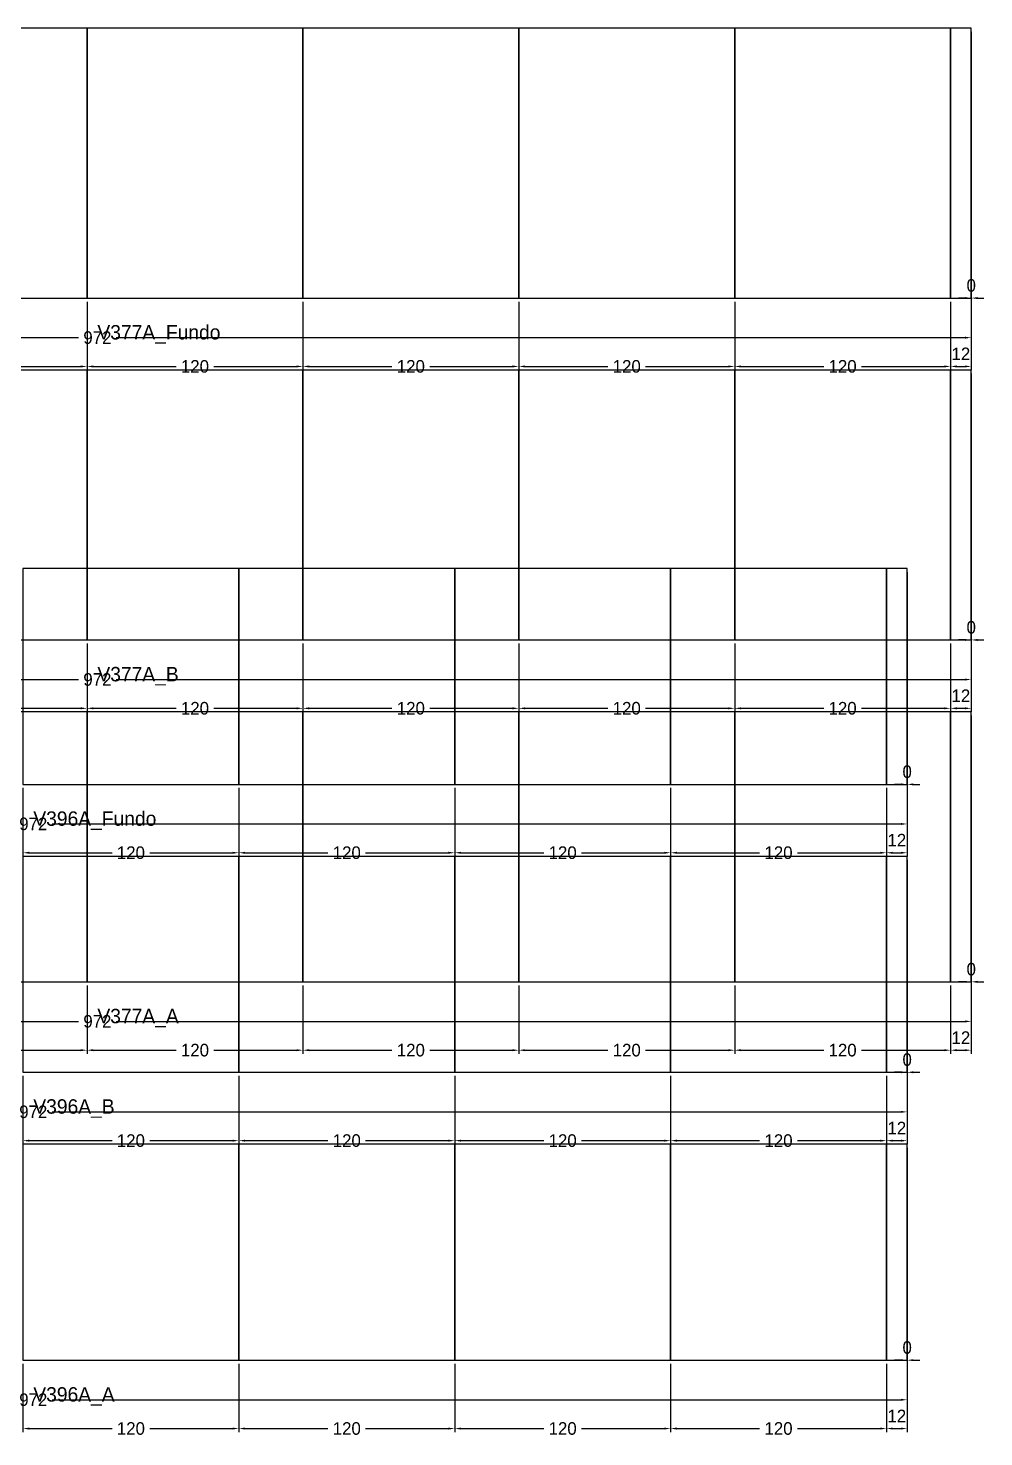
# Model space of a CAD drawing. Header units: metres. Extents: x 180 to 6304, y -11808 to -336.
# Drawn here: x 3653 to 4184, y -8075 to -7292 of the extents above; entities that cross this region are included whole.
import ezdxf

# ---------------------------------------------------------------- set-up
doc = ezdxf.new("R2010")
doc.units = ezdxf.units.M
doc.layers.add('COTA', color=3, linetype='Continuous')
doc.dimstyles.new('COTA_VIG', dxfattribs={"dimtxt": 7, "dimasz": 3.5, "dimexe": 2, "dimexo": 2, "dimgap": 1.5, "dimtad": 1, "dimdec": 1, "dimcen": 2.5, "dimclrd": 3, "dimclre": 3, "dimclrt": 3, "dimazin": 3, "dimtfac": 1, "dimtmove": 0, "dimatfit": 3})

# ---------------------------------------------------------------- blocks, each defined once
blk = doc.blocks.new('_CLOSEDFILLED')
at = {"color": 0, "linetype": 'BYBLOCK'}
blk.add_solid([(-1, 0.16), (0, 0), (-1, -0.16)], dxfattribs=at)
blk = doc.blocks.new('*D1201')
at = {"color": 3}
for p, q in [((3205.92, -7823.87), (3205.92, -7845.87)), ((4177.42, -7823.87), (4177.42, -7845.87)), ((3209.42, -7843.87), (3681.17, -7843.87)), ((3702.17, -7843.87), (4173.92, -7843.87))]:
    blk.add_line(p, q, dxfattribs=at)
at = {"layer": 'Defpoints'}
for p in [(3205.92, -7821.87), (4177.42, -7821.87), (3205.92, -7843.87)]:
    blk.add_point(p, dxfattribs=at)
at = {"layer": 'COTA', "color": 3, "xscale": 3.5, "yscale": 3.5, "rotation": 180}
blk.add_blockref('_CLOSEDFILLED', (3205.92, -7843.87), dxfattribs=at)
at = {"layer": 'COTA', "color": 3, "xscale": 3.5, "yscale": 3.5}
blk.add_blockref('_CLOSEDFILLED', (4177.42, -7843.87), dxfattribs=at)
at = {"layer": 'COTA', "color": 3, "insert": (3691.67, -7843.87), "char_height": 7, "attachment_point": 5}
blk.add_mtext('972', dxfattribs=at)
blk = doc.blocks.new('*D1205')
at = {"color": 3}
for p, q in [((3565.92, -7823.87), (3565.92, -7861.87)), ((3685.92, -7823.87), (3685.92, -7861.87)), ((3569.42, -7859.87), (3615.42, -7859.87)), ((3636.42, -7859.87), (3682.42, -7859.87))]:
    blk.add_line(p, q, dxfattribs=at)
at = {"layer": 'Defpoints'}
for p in [(3565.92, -7821.87), (3685.92, -7821.87), (3565.92, -7859.87)]:
    blk.add_point(p, dxfattribs=at)
at = {"layer": 'COTA', "color": 3, "xscale": 3.5, "yscale": 3.5, "rotation": 180}
blk.add_blockref('_CLOSEDFILLED', (3565.92, -7859.87), dxfattribs=at)
at = {"layer": 'COTA', "color": 3, "xscale": 3.5, "yscale": 3.5}
blk.add_blockref('_CLOSEDFILLED', (3685.92, -7859.87), dxfattribs=at)
at = {"layer": 'COTA', "color": 3, "insert": (3625.92, -7859.87), "char_height": 7, "attachment_point": 5}
blk.add_mtext('120', dxfattribs=at)
blk = doc.blocks.new('*D1206')
at = {"color": 3}
for p, q in [((3685.92, -7823.87), (3685.92, -7861.87)), ((3805.92, -7823.87), (3805.92, -7861.87)), ((3689.42, -7859.87), (3735.42, -7859.87)), ((3756.42, -7859.87), (3802.42, -7859.87))]:
    blk.add_line(p, q, dxfattribs=at)
at = {"layer": 'Defpoints'}
for p in [(3685.92, -7821.87), (3805.92, -7821.87), (3685.92, -7859.87)]:
    blk.add_point(p, dxfattribs=at)
at = {"layer": 'COTA', "color": 3, "xscale": 3.5, "yscale": 3.5, "rotation": 180}
blk.add_blockref('_CLOSEDFILLED', (3685.92, -7859.87), dxfattribs=at)
at = {"layer": 'COTA', "color": 3, "xscale": 3.5, "yscale": 3.5}
blk.add_blockref('_CLOSEDFILLED', (3805.92, -7859.87), dxfattribs=at)
at = {"layer": 'COTA', "color": 3, "insert": (3745.92, -7859.87), "char_height": 7, "attachment_point": 5}
blk.add_mtext('120', dxfattribs=at)
blk = doc.blocks.new('*D1207')
at = {"color": 3}
for p, q in [((3805.92, -7823.87), (3805.92, -7861.87)), ((3925.92, -7823.87), (3925.92, -7861.87)), ((3809.42, -7859.87), (3855.42, -7859.87)), ((3876.42, -7859.87), (3922.42, -7859.87))]:
    blk.add_line(p, q, dxfattribs=at)
at = {"layer": 'Defpoints'}
for p in [(3805.92, -7821.87), (3925.92, -7821.87), (3805.92, -7859.87)]:
    blk.add_point(p, dxfattribs=at)
at = {"layer": 'COTA', "color": 3, "xscale": 3.5, "yscale": 3.5, "rotation": 180}
blk.add_blockref('_CLOSEDFILLED', (3805.92, -7859.87), dxfattribs=at)
at = {"layer": 'COTA', "color": 3, "xscale": 3.5, "yscale": 3.5}
blk.add_blockref('_CLOSEDFILLED', (3925.92, -7859.87), dxfattribs=at)
at = {"layer": 'COTA', "color": 3, "insert": (3865.92, -7859.87), "char_height": 7, "attachment_point": 5}
blk.add_mtext('120', dxfattribs=at)
blk = doc.blocks.new('*D1208')
at = {"color": 3}
for p, q in [((3925.92, -7823.87), (3925.92, -7861.87)), ((4045.92, -7823.87), (4045.92, -7861.87)), ((3929.42, -7859.87), (3975.42, -7859.87)), ((3996.42, -7859.87), (4042.42, -7859.87))]:
    blk.add_line(p, q, dxfattribs=at)
at = {"layer": 'Defpoints'}
for p in [(3925.92, -7821.87), (4045.92, -7821.87), (3925.92, -7859.87)]:
    blk.add_point(p, dxfattribs=at)
at = {"layer": 'COTA', "color": 3, "xscale": 3.5, "yscale": 3.5, "rotation": 180}
blk.add_blockref('_CLOSEDFILLED', (3925.92, -7859.87), dxfattribs=at)
at = {"layer": 'COTA', "color": 3, "xscale": 3.5, "yscale": 3.5}
blk.add_blockref('_CLOSEDFILLED', (4045.92, -7859.87), dxfattribs=at)
at = {"layer": 'COTA', "color": 3, "insert": (3985.92, -7859.87), "char_height": 7, "attachment_point": 5}
blk.add_mtext('120', dxfattribs=at)
blk = doc.blocks.new('*D1209')
at = {"color": 3}
for p, q in [((4045.92, -7823.87), (4045.92, -7861.87)), ((4165.92, -7823.87), (4165.92, -7861.87)), ((4049.42, -7859.87), (4095.42, -7859.87)), ((4116.42, -7859.87), (4162.42, -7859.87))]:
    blk.add_line(p, q, dxfattribs=at)
at = {"layer": 'Defpoints'}
for p in [(4045.92, -7821.87), (4165.92, -7821.87), (4045.92, -7859.87)]:
    blk.add_point(p, dxfattribs=at)
at = {"layer": 'COTA', "color": 3, "xscale": 3.5, "yscale": 3.5, "rotation": 180}
blk.add_blockref('_CLOSEDFILLED', (4045.92, -7859.87), dxfattribs=at)
at = {"layer": 'COTA', "color": 3, "xscale": 3.5, "yscale": 3.5}
blk.add_blockref('_CLOSEDFILLED', (4165.92, -7859.87), dxfattribs=at)
at = {"layer": 'COTA', "color": 3, "insert": (4105.92, -7859.87), "char_height": 7, "attachment_point": 5}
blk.add_mtext('120', dxfattribs=at)
blk = doc.blocks.new('*D1210')
at = {"color": 3}
for p, q in [((4165.92, -7823.87), (4165.92, -7861.87)), ((4177.42, -7823.87), (4177.42, -7861.87)), ((4169.42, -7859.87), (4173.92, -7859.87))]:
    blk.add_line(p, q, dxfattribs=at)
at = {"layer": 'Defpoints'}
for p in [(4165.92, -7821.87), (4177.42, -7821.87), (4165.92, -7859.87)]:
    blk.add_point(p, dxfattribs=at)
at = {"layer": 'COTA', "color": 3, "xscale": 3.5, "yscale": 3.5, "rotation": 180}
blk.add_blockref('_CLOSEDFILLED', (4165.92, -7859.87), dxfattribs=at)
at = {"layer": 'COTA', "color": 3, "xscale": 3.5, "yscale": 3.5}
blk.add_blockref('_CLOSEDFILLED', (4177.42, -7859.87), dxfattribs=at)
at = {"layer": 'COTA', "color": 3, "insert": (4171.67, -7852.87), "char_height": 7, "attachment_point": 5}
blk.add_mtext('12', dxfattribs=at)
blk = doc.blocks.new('*D1212')
at = {"color": 3}
for p, q in [((3205.92, -7633.87), (3205.92, -7655.87)), ((4177.42, -7633.87), (4177.42, -7655.87)), ((3209.42, -7653.87), (3681.17, -7653.87)), ((3702.17, -7653.87), (4173.92, -7653.87))]:
    blk.add_line(p, q, dxfattribs=at)
at = {"layer": 'Defpoints'}
for p in [(3205.92, -7631.87), (4177.42, -7631.87), (3205.92, -7653.87)]:
    blk.add_point(p, dxfattribs=at)
at = {"layer": 'COTA', "color": 3, "xscale": 3.5, "yscale": 3.5, "rotation": 180}
blk.add_blockref('_CLOSEDFILLED', (3205.92, -7653.87), dxfattribs=at)
at = {"layer": 'COTA', "color": 3, "xscale": 3.5, "yscale": 3.5}
blk.add_blockref('_CLOSEDFILLED', (4177.42, -7653.87), dxfattribs=at)
at = {"layer": 'COTA', "color": 3, "insert": (3691.67, -7653.87), "char_height": 7, "attachment_point": 5}
blk.add_mtext('972', dxfattribs=at)
blk = doc.blocks.new('*D1216')
at = {"color": 3}
for p, q in [((3565.92, -7633.87), (3565.92, -7671.87)), ((3685.92, -7633.87), (3685.92, -7671.87)), ((3569.42, -7669.87), (3615.42, -7669.87)), ((3636.42, -7669.87), (3682.42, -7669.87))]:
    blk.add_line(p, q, dxfattribs=at)
at = {"layer": 'Defpoints'}
for p in [(3565.92, -7631.87), (3685.92, -7631.87), (3565.92, -7669.87)]:
    blk.add_point(p, dxfattribs=at)
at = {"layer": 'COTA', "color": 3, "xscale": 3.5, "yscale": 3.5, "rotation": 180}
blk.add_blockref('_CLOSEDFILLED', (3565.92, -7669.87), dxfattribs=at)
at = {"layer": 'COTA', "color": 3, "xscale": 3.5, "yscale": 3.5}
blk.add_blockref('_CLOSEDFILLED', (3685.92, -7669.87), dxfattribs=at)
at = {"layer": 'COTA', "color": 3, "insert": (3625.92, -7669.87), "char_height": 7, "attachment_point": 5}
blk.add_mtext('120', dxfattribs=at)
blk = doc.blocks.new('*D1217')
at = {"color": 3}
for p, q in [((3685.92, -7633.87), (3685.92, -7671.87)), ((3805.92, -7633.87), (3805.92, -7671.87)), ((3689.42, -7669.87), (3735.42, -7669.87)), ((3756.42, -7669.87), (3802.42, -7669.87))]:
    blk.add_line(p, q, dxfattribs=at)
at = {"layer": 'Defpoints'}
for p in [(3685.92, -7631.87), (3805.92, -7631.87), (3685.92, -7669.87)]:
    blk.add_point(p, dxfattribs=at)
at = {"layer": 'COTA', "color": 3, "xscale": 3.5, "yscale": 3.5, "rotation": 180}
blk.add_blockref('_CLOSEDFILLED', (3685.92, -7669.87), dxfattribs=at)
at = {"layer": 'COTA', "color": 3, "xscale": 3.5, "yscale": 3.5}
blk.add_blockref('_CLOSEDFILLED', (3805.92, -7669.87), dxfattribs=at)
at = {"layer": 'COTA', "color": 3, "insert": (3745.92, -7669.87), "char_height": 7, "attachment_point": 5}
blk.add_mtext('120', dxfattribs=at)
blk = doc.blocks.new('*D1218')
at = {"color": 3}
for p, q in [((3805.92, -7633.87), (3805.92, -7671.87)), ((3925.92, -7633.87), (3925.92, -7671.87)), ((3809.42, -7669.87), (3855.42, -7669.87)), ((3876.42, -7669.87), (3922.42, -7669.87))]:
    blk.add_line(p, q, dxfattribs=at)
at = {"layer": 'Defpoints'}
for p in [(3805.92, -7631.87), (3925.92, -7631.87), (3805.92, -7669.87)]:
    blk.add_point(p, dxfattribs=at)
at = {"layer": 'COTA', "color": 3, "xscale": 3.5, "yscale": 3.5, "rotation": 180}
blk.add_blockref('_CLOSEDFILLED', (3805.92, -7669.87), dxfattribs=at)
at = {"layer": 'COTA', "color": 3, "xscale": 3.5, "yscale": 3.5}
blk.add_blockref('_CLOSEDFILLED', (3925.92, -7669.87), dxfattribs=at)
at = {"layer": 'COTA', "color": 3, "insert": (3865.92, -7669.87), "char_height": 7, "attachment_point": 5}
blk.add_mtext('120', dxfattribs=at)
blk = doc.blocks.new('*D1219')
at = {"color": 3}
for p, q in [((3925.92, -7633.87), (3925.92, -7671.87)), ((4045.92, -7633.87), (4045.92, -7671.87)), ((3929.42, -7669.87), (3975.42, -7669.87)), ((3996.42, -7669.87), (4042.42, -7669.87))]:
    blk.add_line(p, q, dxfattribs=at)
at = {"layer": 'Defpoints'}
for p in [(3925.92, -7631.87), (4045.92, -7631.87), (3925.92, -7669.87)]:
    blk.add_point(p, dxfattribs=at)
at = {"layer": 'COTA', "color": 3, "xscale": 3.5, "yscale": 3.5, "rotation": 180}
blk.add_blockref('_CLOSEDFILLED', (3925.92, -7669.87), dxfattribs=at)
at = {"layer": 'COTA', "color": 3, "xscale": 3.5, "yscale": 3.5}
blk.add_blockref('_CLOSEDFILLED', (4045.92, -7669.87), dxfattribs=at)
at = {"layer": 'COTA', "color": 3, "insert": (3985.92, -7669.87), "char_height": 7, "attachment_point": 5}
blk.add_mtext('120', dxfattribs=at)
blk = doc.blocks.new('*D1220')
at = {"color": 3}
for p, q in [((4045.92, -7633.87), (4045.92, -7671.87)), ((4165.92, -7633.87), (4165.92, -7671.87)), ((4049.42, -7669.87), (4095.42, -7669.87)), ((4116.42, -7669.87), (4162.42, -7669.87))]:
    blk.add_line(p, q, dxfattribs=at)
at = {"layer": 'Defpoints'}
for p in [(4045.92, -7631.87), (4165.92, -7631.87), (4045.92, -7669.87)]:
    blk.add_point(p, dxfattribs=at)
at = {"layer": 'COTA', "color": 3, "xscale": 3.5, "yscale": 3.5, "rotation": 180}
blk.add_blockref('_CLOSEDFILLED', (4045.92, -7669.87), dxfattribs=at)
at = {"layer": 'COTA', "color": 3, "xscale": 3.5, "yscale": 3.5}
blk.add_blockref('_CLOSEDFILLED', (4165.92, -7669.87), dxfattribs=at)
at = {"layer": 'COTA', "color": 3, "insert": (4105.92, -7669.87), "char_height": 7, "attachment_point": 5}
blk.add_mtext('120', dxfattribs=at)
blk = doc.blocks.new('*D1221')
at = {"color": 3}
for p, q in [((4165.92, -7633.87), (4165.92, -7671.87)), ((4177.42, -7633.87), (4177.42, -7671.87)), ((4169.42, -7669.87), (4173.92, -7669.87))]:
    blk.add_line(p, q, dxfattribs=at)
at = {"layer": 'Defpoints'}
for p in [(4165.92, -7631.87), (4177.42, -7631.87), (4165.92, -7669.87)]:
    blk.add_point(p, dxfattribs=at)
at = {"layer": 'COTA', "color": 3, "xscale": 3.5, "yscale": 3.5, "rotation": 180}
blk.add_blockref('_CLOSEDFILLED', (4165.92, -7669.87), dxfattribs=at)
at = {"layer": 'COTA', "color": 3, "xscale": 3.5, "yscale": 3.5}
blk.add_blockref('_CLOSEDFILLED', (4177.42, -7669.87), dxfattribs=at)
at = {"layer": 'COTA', "color": 3, "insert": (4171.67, -7662.87), "char_height": 7, "attachment_point": 5}
blk.add_mtext('12', dxfattribs=at)
blk = doc.blocks.new('*D1223')
at = {"color": 3}
for p, q in [((3205.92, -7443.87), (3205.92, -7465.87)), ((4177.42, -7443.87), (4177.42, -7465.87)), ((3209.42, -7463.87), (3681.17, -7463.87)), ((3702.17, -7463.87), (4173.92, -7463.87))]:
    blk.add_line(p, q, dxfattribs=at)
at = {"layer": 'Defpoints'}
for p in [(3205.92, -7441.87), (4177.42, -7441.87), (3205.92, -7463.87)]:
    blk.add_point(p, dxfattribs=at)
at = {"layer": 'COTA', "color": 3, "xscale": 3.5, "yscale": 3.5, "rotation": 180}
blk.add_blockref('_CLOSEDFILLED', (3205.92, -7463.87), dxfattribs=at)
at = {"layer": 'COTA', "color": 3, "xscale": 3.5, "yscale": 3.5}
blk.add_blockref('_CLOSEDFILLED', (4177.42, -7463.87), dxfattribs=at)
at = {"layer": 'COTA', "color": 3, "insert": (3691.67, -7463.87), "char_height": 7, "attachment_point": 5}
blk.add_mtext('972', dxfattribs=at)
blk = doc.blocks.new('*D1227')
at = {"color": 3}
for p, q in [((3565.92, -7443.87), (3565.92, -7481.87)), ((3685.92, -7443.87), (3685.92, -7481.87)), ((3569.42, -7479.87), (3615.42, -7479.87)), ((3636.42, -7479.87), (3682.42, -7479.87))]:
    blk.add_line(p, q, dxfattribs=at)
at = {"layer": 'Defpoints'}
for p in [(3565.92, -7441.87), (3685.92, -7441.87), (3565.92, -7479.87)]:
    blk.add_point(p, dxfattribs=at)
at = {"layer": 'COTA', "color": 3, "xscale": 3.5, "yscale": 3.5, "rotation": 180}
blk.add_blockref('_CLOSEDFILLED', (3565.92, -7479.87), dxfattribs=at)
at = {"layer": 'COTA', "color": 3, "xscale": 3.5, "yscale": 3.5}
blk.add_blockref('_CLOSEDFILLED', (3685.92, -7479.87), dxfattribs=at)
at = {"layer": 'COTA', "color": 3, "insert": (3625.92, -7479.87), "char_height": 7, "attachment_point": 5}
blk.add_mtext('120', dxfattribs=at)
blk = doc.blocks.new('*D1228')
at = {"color": 3}
for p, q in [((3685.92, -7443.87), (3685.92, -7481.87)), ((3805.92, -7443.87), (3805.92, -7481.87)), ((3689.42, -7479.87), (3735.42, -7479.87)), ((3756.42, -7479.87), (3802.42, -7479.87))]:
    blk.add_line(p, q, dxfattribs=at)
at = {"layer": 'Defpoints'}
for p in [(3685.92, -7441.87), (3805.92, -7441.87), (3685.92, -7479.87)]:
    blk.add_point(p, dxfattribs=at)
at = {"layer": 'COTA', "color": 3, "xscale": 3.5, "yscale": 3.5, "rotation": 180}
blk.add_blockref('_CLOSEDFILLED', (3685.92, -7479.87), dxfattribs=at)
at = {"layer": 'COTA', "color": 3, "xscale": 3.5, "yscale": 3.5}
blk.add_blockref('_CLOSEDFILLED', (3805.92, -7479.87), dxfattribs=at)
at = {"layer": 'COTA', "color": 3, "insert": (3745.92, -7479.87), "char_height": 7, "attachment_point": 5}
blk.add_mtext('120', dxfattribs=at)
blk = doc.blocks.new('*D1229')
at = {"color": 3}
for p, q in [((3805.92, -7443.87), (3805.92, -7481.87)), ((3925.92, -7443.87), (3925.92, -7481.87)), ((3809.42, -7479.87), (3855.42, -7479.87)), ((3876.42, -7479.87), (3922.42, -7479.87))]:
    blk.add_line(p, q, dxfattribs=at)
at = {"layer": 'Defpoints'}
for p in [(3805.92, -7441.87), (3925.92, -7441.87), (3805.92, -7479.87)]:
    blk.add_point(p, dxfattribs=at)
at = {"layer": 'COTA', "color": 3, "xscale": 3.5, "yscale": 3.5, "rotation": 180}
blk.add_blockref('_CLOSEDFILLED', (3805.92, -7479.87), dxfattribs=at)
at = {"layer": 'COTA', "color": 3, "xscale": 3.5, "yscale": 3.5}
blk.add_blockref('_CLOSEDFILLED', (3925.92, -7479.87), dxfattribs=at)
at = {"layer": 'COTA', "color": 3, "insert": (3865.92, -7479.87), "char_height": 7, "attachment_point": 5}
blk.add_mtext('120', dxfattribs=at)
blk = doc.blocks.new('*D1230')
at = {"color": 3}
for p, q in [((3925.92, -7443.87), (3925.92, -7481.87)), ((4045.92, -7443.87), (4045.92, -7481.87)), ((3929.42, -7479.87), (3975.42, -7479.87)), ((3996.42, -7479.87), (4042.42, -7479.87))]:
    blk.add_line(p, q, dxfattribs=at)
at = {"layer": 'Defpoints'}
for p in [(3925.92, -7441.87), (4045.92, -7441.87), (3925.92, -7479.87)]:
    blk.add_point(p, dxfattribs=at)
at = {"layer": 'COTA', "color": 3, "xscale": 3.5, "yscale": 3.5, "rotation": 180}
blk.add_blockref('_CLOSEDFILLED', (3925.92, -7479.87), dxfattribs=at)
at = {"layer": 'COTA', "color": 3, "xscale": 3.5, "yscale": 3.5}
blk.add_blockref('_CLOSEDFILLED', (4045.92, -7479.87), dxfattribs=at)
at = {"layer": 'COTA', "color": 3, "insert": (3985.92, -7479.87), "char_height": 7, "attachment_point": 5}
blk.add_mtext('120', dxfattribs=at)
blk = doc.blocks.new('*D1231')
at = {"color": 3}
for p, q in [((4045.92, -7443.87), (4045.92, -7481.87)), ((4165.92, -7443.87), (4165.92, -7481.87)), ((4049.42, -7479.87), (4095.42, -7479.87)), ((4116.42, -7479.87), (4162.42, -7479.87))]:
    blk.add_line(p, q, dxfattribs=at)
at = {"layer": 'Defpoints'}
for p in [(4045.92, -7441.87), (4165.92, -7441.87), (4045.92, -7479.87)]:
    blk.add_point(p, dxfattribs=at)
at = {"layer": 'COTA', "color": 3, "xscale": 3.5, "yscale": 3.5, "rotation": 180}
blk.add_blockref('_CLOSEDFILLED', (4045.92, -7479.87), dxfattribs=at)
at = {"layer": 'COTA', "color": 3, "xscale": 3.5, "yscale": 3.5}
blk.add_blockref('_CLOSEDFILLED', (4165.92, -7479.87), dxfattribs=at)
at = {"layer": 'COTA', "color": 3, "insert": (4105.92, -7479.87), "char_height": 7, "attachment_point": 5}
blk.add_mtext('120', dxfattribs=at)
blk = doc.blocks.new('*D1232')
at = {"color": 3}
for p, q in [((4165.92, -7443.87), (4165.92, -7481.87)), ((4177.42, -7443.87), (4177.42, -7481.87)), ((4169.42, -7479.87), (4173.92, -7479.87))]:
    blk.add_line(p, q, dxfattribs=at)
at = {"layer": 'Defpoints'}
for p in [(4165.92, -7441.87), (4177.42, -7441.87), (4165.92, -7479.87)]:
    blk.add_point(p, dxfattribs=at)
at = {"layer": 'COTA', "color": 3, "xscale": 3.5, "yscale": 3.5, "rotation": 180}
blk.add_blockref('_CLOSEDFILLED', (4165.92, -7479.87), dxfattribs=at)
at = {"layer": 'COTA', "color": 3, "xscale": 3.5, "yscale": 3.5}
blk.add_blockref('_CLOSEDFILLED', (4177.42, -7479.87), dxfattribs=at)
at = {"layer": 'COTA', "color": 3, "insert": (4171.67, -7472.87), "char_height": 7, "attachment_point": 5}
blk.add_mtext('12', dxfattribs=at)
blk = doc.blocks.new('*D1456')
at = {"color": 3}
for p, q in [((3170.3, -8034.14), (3170.3, -8056.14)), ((4141.8, -8034.14), (4141.8, -8056.14)), ((3173.8, -8054.14), (3645.55, -8054.14)), ((3666.55, -8054.14), (4138.3, -8054.14))]:
    blk.add_line(p, q, dxfattribs=at)
at = {"layer": 'Defpoints'}
for p in [(3170.3, -8032.14), (4141.8, -8032.14), (3170.3, -8054.14)]:
    blk.add_point(p, dxfattribs=at)
at = {"layer": 'COTA', "color": 3, "xscale": 3.5, "yscale": 3.5, "rotation": 180}
blk.add_blockref('_CLOSEDFILLED', (3170.3, -8054.14), dxfattribs=at)
at = {"layer": 'COTA', "color": 3, "xscale": 3.5, "yscale": 3.5}
blk.add_blockref('_CLOSEDFILLED', (4141.8, -8054.14), dxfattribs=at)
at = {"layer": 'COTA', "color": 3, "insert": (3656.05, -8054.14), "char_height": 7, "attachment_point": 5}
blk.add_mtext('972', dxfattribs=at)
blk = doc.blocks.new('*D1461')
at = {"color": 3}
for p, q in [((3650.3, -8034.14), (3650.3, -8072.14)), ((3770.3, -8034.14), (3770.3, -8072.14)), ((3653.8, -8070.14), (3699.8, -8070.14)), ((3720.8, -8070.14), (3766.8, -8070.14))]:
    blk.add_line(p, q, dxfattribs=at)
at = {"layer": 'Defpoints'}
for p in [(3650.3, -8032.14), (3770.3, -8032.14), (3650.3, -8070.14)]:
    blk.add_point(p, dxfattribs=at)
at = {"layer": 'COTA', "color": 3, "xscale": 3.5, "yscale": 3.5, "rotation": 180}
blk.add_blockref('_CLOSEDFILLED', (3650.3, -8070.14), dxfattribs=at)
at = {"layer": 'COTA', "color": 3, "xscale": 3.5, "yscale": 3.5}
blk.add_blockref('_CLOSEDFILLED', (3770.3, -8070.14), dxfattribs=at)
at = {"layer": 'COTA', "color": 3, "insert": (3710.3, -8070.14), "char_height": 7, "attachment_point": 5}
blk.add_mtext('120', dxfattribs=at)
blk = doc.blocks.new('*D1462')
at = {"color": 3}
for p, q in [((3770.3, -8034.14), (3770.3, -8072.14)), ((3890.3, -8034.14), (3890.3, -8072.14)), ((3773.8, -8070.14), (3819.8, -8070.14)), ((3840.8, -8070.14), (3886.8, -8070.14))]:
    blk.add_line(p, q, dxfattribs=at)
at = {"layer": 'Defpoints'}
for p in [(3770.3, -8032.14), (3890.3, -8032.14), (3770.3, -8070.14)]:
    blk.add_point(p, dxfattribs=at)
at = {"layer": 'COTA', "color": 3, "xscale": 3.5, "yscale": 3.5, "rotation": 180}
blk.add_blockref('_CLOSEDFILLED', (3770.3, -8070.14), dxfattribs=at)
at = {"layer": 'COTA', "color": 3, "xscale": 3.5, "yscale": 3.5}
blk.add_blockref('_CLOSEDFILLED', (3890.3, -8070.14), dxfattribs=at)
at = {"layer": 'COTA', "color": 3, "insert": (3830.3, -8070.14), "char_height": 7, "attachment_point": 5}
blk.add_mtext('120', dxfattribs=at)
blk = doc.blocks.new('*D1463')
at = {"color": 3}
for p, q in [((3890.3, -8034.14), (3890.3, -8072.14)), ((4010.3, -8034.14), (4010.3, -8072.14)), ((3893.8, -8070.14), (3939.8, -8070.14)), ((3960.8, -8070.14), (4006.8, -8070.14))]:
    blk.add_line(p, q, dxfattribs=at)
at = {"layer": 'Defpoints'}
for p in [(3890.3, -8032.14), (4010.3, -8032.14), (3890.3, -8070.14)]:
    blk.add_point(p, dxfattribs=at)
at = {"layer": 'COTA', "color": 3, "xscale": 3.5, "yscale": 3.5, "rotation": 180}
blk.add_blockref('_CLOSEDFILLED', (3890.3, -8070.14), dxfattribs=at)
at = {"layer": 'COTA', "color": 3, "xscale": 3.5, "yscale": 3.5}
blk.add_blockref('_CLOSEDFILLED', (4010.3, -8070.14), dxfattribs=at)
at = {"layer": 'COTA', "color": 3, "insert": (3950.3, -8070.14), "char_height": 7, "attachment_point": 5}
blk.add_mtext('120', dxfattribs=at)
blk = doc.blocks.new('*D1464')
at = {"color": 3}
for p, q in [((4010.3, -8034.14), (4010.3, -8072.14)), ((4130.3, -8034.14), (4130.3, -8072.14)), ((4013.8, -8070.14), (4059.8, -8070.14)), ((4080.8, -8070.14), (4126.8, -8070.14))]:
    blk.add_line(p, q, dxfattribs=at)
at = {"layer": 'Defpoints'}
for p in [(4010.3, -8032.14), (4130.3, -8032.14), (4010.3, -8070.14)]:
    blk.add_point(p, dxfattribs=at)
at = {"layer": 'COTA', "color": 3, "xscale": 3.5, "yscale": 3.5, "rotation": 180}
blk.add_blockref('_CLOSEDFILLED', (4010.3, -8070.14), dxfattribs=at)
at = {"layer": 'COTA', "color": 3, "xscale": 3.5, "yscale": 3.5}
blk.add_blockref('_CLOSEDFILLED', (4130.3, -8070.14), dxfattribs=at)
at = {"layer": 'COTA', "color": 3, "insert": (4070.3, -8070.14), "char_height": 7, "attachment_point": 5}
blk.add_mtext('120', dxfattribs=at)
blk = doc.blocks.new('*D1465')
at = {"color": 3}
for p, q in [((4130.3, -8034.14), (4130.3, -8072.14)), ((4141.8, -8034.14), (4141.8, -8072.14)), ((4133.8, -8070.14), (4138.3, -8070.14))]:
    blk.add_line(p, q, dxfattribs=at)
at = {"layer": 'Defpoints'}
for p in [(4130.3, -8032.14), (4141.8, -8032.14), (4130.3, -8070.14)]:
    blk.add_point(p, dxfattribs=at)
at = {"layer": 'COTA', "color": 3, "xscale": 3.5, "yscale": 3.5, "rotation": 180}
blk.add_blockref('_CLOSEDFILLED', (4130.3, -8070.14), dxfattribs=at)
at = {"layer": 'COTA', "color": 3, "xscale": 3.5, "yscale": 3.5}
blk.add_blockref('_CLOSEDFILLED', (4141.8, -8070.14), dxfattribs=at)
at = {"layer": 'COTA', "color": 3, "insert": (4136.05, -8063.14), "char_height": 7, "attachment_point": 5}
blk.add_mtext('12', dxfattribs=at)
blk = doc.blocks.new('*D1467')
at = {"color": 3}
for p, q in [((3170.3, -7874.14), (3170.3, -7896.14)), ((4141.8, -7874.14), (4141.8, -7896.14)), ((3173.8, -7894.14), (3645.55, -7894.14)), ((3666.55, -7894.14), (4138.3, -7894.14))]:
    blk.add_line(p, q, dxfattribs=at)
at = {"layer": 'Defpoints'}
for p in [(3170.3, -7872.14), (4141.8, -7872.14), (3170.3, -7894.14)]:
    blk.add_point(p, dxfattribs=at)
at = {"layer": 'COTA', "color": 3, "xscale": 3.5, "yscale": 3.5, "rotation": 180}
blk.add_blockref('_CLOSEDFILLED', (3170.3, -7894.14), dxfattribs=at)
at = {"layer": 'COTA', "color": 3, "xscale": 3.5, "yscale": 3.5}
blk.add_blockref('_CLOSEDFILLED', (4141.8, -7894.14), dxfattribs=at)
at = {"layer": 'COTA', "color": 3, "insert": (3656.05, -7894.14), "char_height": 7, "attachment_point": 5}
blk.add_mtext('972', dxfattribs=at)
blk = doc.blocks.new('*D1472')
at = {"color": 3}
for p, q in [((3650.3, -7874.14), (3650.3, -7912.14)), ((3770.3, -7874.14), (3770.3, -7912.14)), ((3653.8, -7910.14), (3699.8, -7910.14)), ((3720.8, -7910.14), (3766.8, -7910.14))]:
    blk.add_line(p, q, dxfattribs=at)
at = {"layer": 'Defpoints'}
for p in [(3650.3, -7872.14), (3770.3, -7872.14), (3650.3, -7910.14)]:
    blk.add_point(p, dxfattribs=at)
at = {"layer": 'COTA', "color": 3, "xscale": 3.5, "yscale": 3.5, "rotation": 180}
blk.add_blockref('_CLOSEDFILLED', (3650.3, -7910.14), dxfattribs=at)
at = {"layer": 'COTA', "color": 3, "xscale": 3.5, "yscale": 3.5}
blk.add_blockref('_CLOSEDFILLED', (3770.3, -7910.14), dxfattribs=at)
at = {"layer": 'COTA', "color": 3, "insert": (3710.3, -7910.14), "char_height": 7, "attachment_point": 5}
blk.add_mtext('120', dxfattribs=at)
blk = doc.blocks.new('*D1473')
at = {"color": 3}
for p, q in [((3770.3, -7874.14), (3770.3, -7912.14)), ((3890.3, -7874.14), (3890.3, -7912.14)), ((3773.8, -7910.14), (3819.8, -7910.14)), ((3840.8, -7910.14), (3886.8, -7910.14))]:
    blk.add_line(p, q, dxfattribs=at)
at = {"layer": 'Defpoints'}
for p in [(3770.3, -7872.14), (3890.3, -7872.14), (3770.3, -7910.14)]:
    blk.add_point(p, dxfattribs=at)
at = {"layer": 'COTA', "color": 3, "xscale": 3.5, "yscale": 3.5, "rotation": 180}
blk.add_blockref('_CLOSEDFILLED', (3770.3, -7910.14), dxfattribs=at)
at = {"layer": 'COTA', "color": 3, "xscale": 3.5, "yscale": 3.5}
blk.add_blockref('_CLOSEDFILLED', (3890.3, -7910.14), dxfattribs=at)
at = {"layer": 'COTA', "color": 3, "insert": (3830.3, -7910.14), "char_height": 7, "attachment_point": 5}
blk.add_mtext('120', dxfattribs=at)
blk = doc.blocks.new('*D1474')
at = {"color": 3}
for p, q in [((3890.3, -7874.14), (3890.3, -7912.14)), ((4010.3, -7874.14), (4010.3, -7912.14)), ((3893.8, -7910.14), (3939.8, -7910.14)), ((3960.8, -7910.14), (4006.8, -7910.14))]:
    blk.add_line(p, q, dxfattribs=at)
at = {"layer": 'Defpoints'}
for p in [(3890.3, -7872.14), (4010.3, -7872.14), (3890.3, -7910.14)]:
    blk.add_point(p, dxfattribs=at)
at = {"layer": 'COTA', "color": 3, "xscale": 3.5, "yscale": 3.5, "rotation": 180}
blk.add_blockref('_CLOSEDFILLED', (3890.3, -7910.14), dxfattribs=at)
at = {"layer": 'COTA', "color": 3, "xscale": 3.5, "yscale": 3.5}
blk.add_blockref('_CLOSEDFILLED', (4010.3, -7910.14), dxfattribs=at)
at = {"layer": 'COTA', "color": 3, "insert": (3950.3, -7910.14), "char_height": 7, "attachment_point": 5}
blk.add_mtext('120', dxfattribs=at)
blk = doc.blocks.new('*D1475')
at = {"color": 3}
for p, q in [((4010.3, -7874.14), (4010.3, -7912.14)), ((4130.3, -7874.14), (4130.3, -7912.14)), ((4013.8, -7910.14), (4059.8, -7910.14)), ((4080.8, -7910.14), (4126.8, -7910.14))]:
    blk.add_line(p, q, dxfattribs=at)
at = {"layer": 'Defpoints'}
for p in [(4010.3, -7872.14), (4130.3, -7872.14), (4010.3, -7910.14)]:
    blk.add_point(p, dxfattribs=at)
at = {"layer": 'COTA', "color": 3, "xscale": 3.5, "yscale": 3.5, "rotation": 180}
blk.add_blockref('_CLOSEDFILLED', (4010.3, -7910.14), dxfattribs=at)
at = {"layer": 'COTA', "color": 3, "xscale": 3.5, "yscale": 3.5}
blk.add_blockref('_CLOSEDFILLED', (4130.3, -7910.14), dxfattribs=at)
at = {"layer": 'COTA', "color": 3, "insert": (4070.3, -7910.14), "char_height": 7, "attachment_point": 5}
blk.add_mtext('120', dxfattribs=at)
blk = doc.blocks.new('*D1476')
at = {"color": 3}
for p, q in [((4130.3, -7874.14), (4130.3, -7912.14)), ((4141.8, -7874.14), (4141.8, -7912.14)), ((4133.8, -7910.14), (4138.3, -7910.14))]:
    blk.add_line(p, q, dxfattribs=at)
at = {"layer": 'Defpoints'}
for p in [(4130.3, -7872.14), (4141.8, -7872.14), (4130.3, -7910.14)]:
    blk.add_point(p, dxfattribs=at)
at = {"layer": 'COTA', "color": 3, "xscale": 3.5, "yscale": 3.5, "rotation": 180}
blk.add_blockref('_CLOSEDFILLED', (4130.3, -7910.14), dxfattribs=at)
at = {"layer": 'COTA', "color": 3, "xscale": 3.5, "yscale": 3.5}
blk.add_blockref('_CLOSEDFILLED', (4141.8, -7910.14), dxfattribs=at)
at = {"layer": 'COTA', "color": 3, "insert": (4136.05, -7903.14), "char_height": 7, "attachment_point": 5}
blk.add_mtext('12', dxfattribs=at)
blk = doc.blocks.new('*D1478')
at = {"color": 3}
for p, q in [((3170.3, -7714.14), (3170.3, -7736.14)), ((4141.8, -7714.14), (4141.8, -7736.14)), ((3173.8, -7734.14), (3645.55, -7734.14)), ((3666.55, -7734.14), (4138.3, -7734.14))]:
    blk.add_line(p, q, dxfattribs=at)
at = {"layer": 'Defpoints'}
for p in [(3170.3, -7712.14), (4141.8, -7712.14), (3170.3, -7734.14)]:
    blk.add_point(p, dxfattribs=at)
at = {"layer": 'COTA', "color": 3, "xscale": 3.5, "yscale": 3.5, "rotation": 180}
blk.add_blockref('_CLOSEDFILLED', (3170.3, -7734.14), dxfattribs=at)
at = {"layer": 'COTA', "color": 3, "xscale": 3.5, "yscale": 3.5}
blk.add_blockref('_CLOSEDFILLED', (4141.8, -7734.14), dxfattribs=at)
at = {"layer": 'COTA', "color": 3, "insert": (3656.05, -7734.14), "char_height": 7, "attachment_point": 5}
blk.add_mtext('972', dxfattribs=at)
blk = doc.blocks.new('*D1483')
at = {"color": 3}
for p, q in [((3650.3, -7714.14), (3650.3, -7752.14)), ((3770.3, -7714.14), (3770.3, -7752.14)), ((3653.8, -7750.14), (3699.8, -7750.14)), ((3720.8, -7750.14), (3766.8, -7750.14))]:
    blk.add_line(p, q, dxfattribs=at)
at = {"layer": 'Defpoints'}
for p in [(3650.3, -7712.14), (3770.3, -7712.14), (3650.3, -7750.14)]:
    blk.add_point(p, dxfattribs=at)
at = {"layer": 'COTA', "color": 3, "xscale": 3.5, "yscale": 3.5, "rotation": 180}
blk.add_blockref('_CLOSEDFILLED', (3650.3, -7750.14), dxfattribs=at)
at = {"layer": 'COTA', "color": 3, "xscale": 3.5, "yscale": 3.5}
blk.add_blockref('_CLOSEDFILLED', (3770.3, -7750.14), dxfattribs=at)
at = {"layer": 'COTA', "color": 3, "insert": (3710.3, -7750.14), "char_height": 7, "attachment_point": 5}
blk.add_mtext('120', dxfattribs=at)
blk = doc.blocks.new('*D1484')
at = {"color": 3}
for p, q in [((3770.3, -7714.14), (3770.3, -7752.14)), ((3890.3, -7714.14), (3890.3, -7752.14)), ((3773.8, -7750.14), (3819.8, -7750.14)), ((3840.8, -7750.14), (3886.8, -7750.14))]:
    blk.add_line(p, q, dxfattribs=at)
at = {"layer": 'Defpoints'}
for p in [(3770.3, -7712.14), (3890.3, -7712.14), (3770.3, -7750.14)]:
    blk.add_point(p, dxfattribs=at)
at = {"layer": 'COTA', "color": 3, "xscale": 3.5, "yscale": 3.5, "rotation": 180}
blk.add_blockref('_CLOSEDFILLED', (3770.3, -7750.14), dxfattribs=at)
at = {"layer": 'COTA', "color": 3, "xscale": 3.5, "yscale": 3.5}
blk.add_blockref('_CLOSEDFILLED', (3890.3, -7750.14), dxfattribs=at)
at = {"layer": 'COTA', "color": 3, "insert": (3830.3, -7750.14), "char_height": 7, "attachment_point": 5}
blk.add_mtext('120', dxfattribs=at)
blk = doc.blocks.new('*D1485')
at = {"color": 3}
for p, q in [((3890.3, -7714.14), (3890.3, -7752.14)), ((4010.3, -7714.14), (4010.3, -7752.14)), ((3893.8, -7750.14), (3939.8, -7750.14)), ((3960.8, -7750.14), (4006.8, -7750.14))]:
    blk.add_line(p, q, dxfattribs=at)
at = {"layer": 'Defpoints'}
for p in [(3890.3, -7712.14), (4010.3, -7712.14), (3890.3, -7750.14)]:
    blk.add_point(p, dxfattribs=at)
at = {"layer": 'COTA', "color": 3, "xscale": 3.5, "yscale": 3.5, "rotation": 180}
blk.add_blockref('_CLOSEDFILLED', (3890.3, -7750.14), dxfattribs=at)
at = {"layer": 'COTA', "color": 3, "xscale": 3.5, "yscale": 3.5}
blk.add_blockref('_CLOSEDFILLED', (4010.3, -7750.14), dxfattribs=at)
at = {"layer": 'COTA', "color": 3, "insert": (3950.3, -7750.14), "char_height": 7, "attachment_point": 5}
blk.add_mtext('120', dxfattribs=at)
blk = doc.blocks.new('*D1486')
at = {"color": 3}
for p, q in [((4010.3, -7714.14), (4010.3, -7752.14)), ((4130.3, -7714.14), (4130.3, -7752.14)), ((4013.8, -7750.14), (4059.8, -7750.14)), ((4080.8, -7750.14), (4126.8, -7750.14))]:
    blk.add_line(p, q, dxfattribs=at)
at = {"layer": 'Defpoints'}
for p in [(4010.3, -7712.14), (4130.3, -7712.14), (4010.3, -7750.14)]:
    blk.add_point(p, dxfattribs=at)
at = {"layer": 'COTA', "color": 3, "xscale": 3.5, "yscale": 3.5, "rotation": 180}
blk.add_blockref('_CLOSEDFILLED', (4010.3, -7750.14), dxfattribs=at)
at = {"layer": 'COTA', "color": 3, "xscale": 3.5, "yscale": 3.5}
blk.add_blockref('_CLOSEDFILLED', (4130.3, -7750.14), dxfattribs=at)
at = {"layer": 'COTA', "color": 3, "insert": (4070.3, -7750.14), "char_height": 7, "attachment_point": 5}
blk.add_mtext('120', dxfattribs=at)
blk = doc.blocks.new('*D1487')
at = {"color": 3}
for p, q in [((4130.3, -7714.14), (4130.3, -7752.14)), ((4141.8, -7714.14), (4141.8, -7752.14)), ((4133.8, -7750.14), (4138.3, -7750.14))]:
    blk.add_line(p, q, dxfattribs=at)
at = {"layer": 'Defpoints'}
for p in [(4130.3, -7712.14), (4141.8, -7712.14), (4130.3, -7750.14)]:
    blk.add_point(p, dxfattribs=at)
at = {"layer": 'COTA', "color": 3, "xscale": 3.5, "yscale": 3.5, "rotation": 180}
blk.add_blockref('_CLOSEDFILLED', (4130.3, -7750.14), dxfattribs=at)
at = {"layer": 'COTA', "color": 3, "xscale": 3.5, "yscale": 3.5}
blk.add_blockref('_CLOSEDFILLED', (4141.8, -7750.14), dxfattribs=at)
at = {"layer": 'COTA', "color": 3, "insert": (4136.05, -7743.14), "char_height": 7, "attachment_point": 5}
blk.add_mtext('12', dxfattribs=at)

msp = doc.modelspace()

# ---------------------------------------------------------------- linework, layer by layer
at = {"layer": 'Paineis'}
for points in [[(3565.92, -7441.87), (3685.92, -7441.87), (3685.92, -7291.87), (3565.92, -7291.87)], [(3685.92, -7441.87), (3805.92, -7441.87), (3805.92, -7291.87), (3685.92, -7291.87)], [(3805.92, -7441.87), (3925.92, -7441.87), (3925.92, -7291.87), (3805.92, -7291.87)], [(3925.92, -7441.87), (4045.92, -7441.87), (4045.92, -7291.87), (3925.92, -7291.87)], [(4045.92, -7441.87), (4165.92, -7441.87), (4165.92, -7291.87), (4045.92, -7291.87)], [(4165.92, -7441.87), (4177.42, -7441.87), (4177.42, -7291.87), (4165.92, -7291.87)], [(3565.92, -7631.87), (3685.92, -7631.87), (3685.92, -7481.87), (3565.92, -7481.87)], [(3685.92, -7631.87), (3805.92, -7631.87), (3805.92, -7481.87), (3685.92, -7481.87)], [(3805.92, -7631.87), (3925.92, -7631.87), (3925.92, -7481.87), (3805.92, -7481.87)], [(3925.92, -7631.87), (4045.92, -7631.87), (4045.92, -7481.87), (3925.92, -7481.87)], [(4045.92, -7631.87), (4165.92, -7631.87), (4165.92, -7481.87), (4045.92, -7481.87)], [(4165.92, -7631.87), (4177.42, -7631.87), (4177.42, -7481.87), (4165.92, -7481.87)], [(3650.3, -7712.14), (3770.3, -7712.14), (3770.3, -7592.14), (3650.3, -7592.14)], [(3770.3, -7712.14), (3890.3, -7712.14), (3890.3, -7592.14), (3770.3, -7592.14)], [(3890.3, -7712.14), (4010.3, -7712.14), (4010.3, -7592.14), (3890.3, -7592.14)], [(4010.3, -7712.14), (4130.3, -7712.14), (4130.3, -7592.14), (4010.3, -7592.14)], [(4130.3, -7712.14), (4141.8, -7712.14), (4141.8, -7592.14), (4130.3, -7592.14)], [(3565.92, -7821.87), (3685.92, -7821.87), (3685.92, -7671.87), (3565.92, -7671.87)], [(3685.92, -7821.87), (3805.92, -7821.87), (3805.92, -7671.87), (3685.92, -7671.87)], [(3805.92, -7821.87), (3925.92, -7821.87), (3925.92, -7671.87), (3805.92, -7671.87)], [(3925.92, -7821.87), (4045.92, -7821.87), (4045.92, -7671.87), (3925.92, -7671.87)], [(4045.92, -7821.87), (4165.92, -7821.87), (4165.92, -7671.87), (4045.92, -7671.87)], [(4165.92, -7821.87), (4177.42, -7821.87), (4177.42, -7671.87), (4165.92, -7671.87)], [(3650.3, -7872.14), (3770.3, -7872.14), (3770.3, -7752.14), (3650.3, -7752.14)], [(3770.3, -7872.14), (3890.3, -7872.14), (3890.3, -7752.14), (3770.3, -7752.14)], [(3890.3, -7872.14), (4010.3, -7872.14), (4010.3, -7752.14), (3890.3, -7752.14)], [(4010.3, -7872.14), (4130.3, -7872.14), (4130.3, -7752.14), (4010.3, -7752.14)], [(4130.3, -7872.14), (4141.8, -7872.14), (4141.8, -7752.14), (4130.3, -7752.14)], [(3650.3, -8032.14), (3770.3, -8032.14), (3770.3, -7912.14), (3650.3, -7912.14)], [(3770.3, -8032.14), (3890.3, -8032.14), (3890.3, -7912.14), (3770.3, -7912.14)], [(3890.3, -8032.14), (4010.3, -8032.14), (4010.3, -7912.14), (3890.3, -7912.14)], [(4010.3, -8032.14), (4130.3, -8032.14), (4130.3, -7912.14), (4010.3, -7912.14)], [(4130.3, -8032.14), (4141.8, -8032.14), (4141.8, -7912.14), (4130.3, -7912.14)]]:
    msp.add_lwpolyline(points, close=True, dxfattribs=at)

# ---------------------------------------------------------------- texts
at = {"layer": 'Texto Secao', "char_height": 8, "attachment_point": 1}
for s, insert in [('V377A_Fundo', (3691.67, -7456.87)), ('V377A_B', (3691.67, -7646.87)), ('V396A_Fundo', (3656.05, -7727.14)), ('V377A_A', (3691.67, -7836.87)), ('V396A_B', (3656.05, -7887.14)), ('V396A_A', (3656.05, -8047.14))]:
    msp.add_mtext(s, dxfattribs=dict(at, insert=insert))

# ---------------------------------------------------------------- dimensions: what is measured, and where the dimension line sits
at = {"layer": 'COTA'}
for base, p1, p2 in [((4177.42, -7441.87), (4177.42, -7441.87), (4177.42, -7291.87)), ((4177.42, -7631.87), (4177.42, -7631.87), (4177.42, -7481.87)), ((4141.8, -7712.14), (4141.8, -7712.14), (4141.8, -7592.14)), ((4177.42, -7821.87), (4177.42, -7821.87), (4177.42, -7671.87)), ((4141.8, -7872.14), (4141.8, -7872.14), (4141.8, -7752.14)), ((4141.8, -8032.14), (4141.8, -8032.14), (4141.8, -7912.14))]:
    msp.add_linear_dim(base=base, p1=p1, p2=p2, dimstyle='COTA_VIG', dxfattribs=at).render()
for base, p1, p2, picture, middle in [((3205.92, -7463.87), (3205.92, -7441.87), (4177.42, -7441.87), '*D1223', (3691.67, -7463.87)), ((3565.92, -7479.87), (3565.92, -7441.87), (3685.92, -7441.87), '*D1227', (3625.92, -7479.87)), ((3685.92, -7479.87), (3685.92, -7441.87), (3805.92, -7441.87), '*D1228', (3745.92, -7479.87)), ((3805.92, -7479.87), (3805.92, -7441.87), (3925.92, -7441.87), '*D1229', (3865.92, -7479.87)), ((3925.92, -7479.87), (3925.92, -7441.87), (4045.92, -7441.87), '*D1230', (3985.92, -7479.87)), ((4045.92, -7479.87), (4045.92, -7441.87), (4165.92, -7441.87), '*D1231', (4105.92, -7479.87)), ((4165.92, -7479.87), (4165.92, -7441.87), (4177.42, -7441.87), '*D1232', (4171.67, -7472.87)), ((3205.92, -7653.87), (3205.92, -7631.87), (4177.42, -7631.87), '*D1212', (3691.67, -7653.87)), ((3565.92, -7669.87), (3565.92, -7631.87), (3685.92, -7631.87), '*D1216', (3625.92, -7669.87)), ((3685.92, -7669.87), (3685.92, -7631.87), (3805.92, -7631.87), '*D1217', (3745.92, -7669.87)), ((3805.92, -7669.87), (3805.92, -7631.87), (3925.92, -7631.87), '*D1218', (3865.92, -7669.87)), ((3925.92, -7669.87), (3925.92, -7631.87), (4045.92, -7631.87), '*D1219', (3985.92, -7669.87)), ((4045.92, -7669.87), (4045.92, -7631.87), (4165.92, -7631.87), '*D1220', (4105.92, -7669.87)), ((4165.92, -7669.87), (4165.92, -7631.87), (4177.42, -7631.87), '*D1221', (4171.67, -7662.87)), ((3170.3, -7734.14), (3170.3, -7712.14), (4141.8, -7712.14), '*D1478', (3656.05, -7734.14)), ((3650.3, -7750.14), (3650.3, -7712.14), (3770.3, -7712.14), '*D1483', (3710.3, -7750.14)), ((3770.3, -7750.14), (3770.3, -7712.14), (3890.3, -7712.14), '*D1484', (3830.3, -7750.14)), ((3890.3, -7750.14), (3890.3, -7712.14), (4010.3, -7712.14), '*D1485', (3950.3, -7750.14)), ((4010.3, -7750.14), (4010.3, -7712.14), (4130.3, -7712.14), '*D1486', (4070.3, -7750.14)), ((4130.3, -7750.14), (4130.3, -7712.14), (4141.8, -7712.14), '*D1487', (4136.05, -7743.14)), ((3205.92, -7843.87), (3205.92, -7821.87), (4177.42, -7821.87), '*D1201', (3691.67, -7843.87)), ((3565.92, -7859.87), (3565.92, -7821.87), (3685.92, -7821.87), '*D1205', (3625.92, -7859.87)), ((3685.92, -7859.87), (3685.92, -7821.87), (3805.92, -7821.87), '*D1206', (3745.92, -7859.87)), ((3805.92, -7859.87), (3805.92, -7821.87), (3925.92, -7821.87), '*D1207', (3865.92, -7859.87)), ((3925.92, -7859.87), (3925.92, -7821.87), (4045.92, -7821.87), '*D1208', (3985.92, -7859.87)), ((4045.92, -7859.87), (4045.92, -7821.87), (4165.92, -7821.87), '*D1209', (4105.92, -7859.87)), ((4165.92, -7859.87), (4165.92, -7821.87), (4177.42, -7821.87), '*D1210', (4171.67, -7852.87)), ((3170.3, -7894.14), (3170.3, -7872.14), (4141.8, -7872.14), '*D1467', (3656.05, -7894.14)), ((3650.3, -7910.14), (3650.3, -7872.14), (3770.3, -7872.14), '*D1472', (3710.3, -7910.14)), ((3770.3, -7910.14), (3770.3, -7872.14), (3890.3, -7872.14), '*D1473', (3830.3, -7910.14)), ((3890.3, -7910.14), (3890.3, -7872.14), (4010.3, -7872.14), '*D1474', (3950.3, -7910.14)), ((4010.3, -7910.14), (4010.3, -7872.14), (4130.3, -7872.14), '*D1475', (4070.3, -7910.14)), ((4130.3, -7910.14), (4130.3, -7872.14), (4141.8, -7872.14), '*D1476', (4136.05, -7903.14)), ((3170.3, -8054.14), (3170.3, -8032.14), (4141.8, -8032.14), '*D1456', (3656.05, -8054.14)), ((3650.3, -8070.14), (3650.3, -8032.14), (3770.3, -8032.14), '*D1461', (3710.3, -8070.14)), ((3770.3, -8070.14), (3770.3, -8032.14), (3890.3, -8032.14), '*D1462', (3830.3, -8070.14)), ((3890.3, -8070.14), (3890.3, -8032.14), (4010.3, -8032.14), '*D1463', (3950.3, -8070.14)), ((4010.3, -8070.14), (4010.3, -8032.14), (4130.3, -8032.14), '*D1464', (4070.3, -8070.14)), ((4130.3, -8070.14), (4130.3, -8032.14), (4141.8, -8032.14), '*D1465', (4136.05, -8063.14))]:
    dim = msp.add_linear_dim(base=base, p1=p1, p2=p2, dimstyle='COTA_VIG', dxfattribs=at)
    dim.commit()
    dim.dimension.update_dxf_attribs({"geometry": picture, "text_midpoint": middle})

doc.saveas('drawing.dxf')
